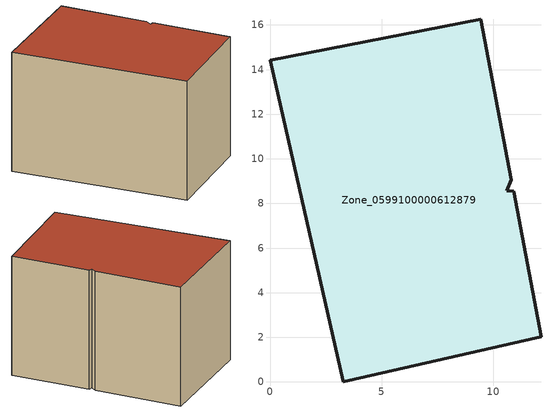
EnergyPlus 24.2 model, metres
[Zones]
Zone_0599100000612879
 floor ground (C_G): 10.81,9.05 10.6,8.57 10.91,8.54 12.14,2.03 3.29,0 0,14.41 9.45,16.26 z0.14
 wall outside (C_F): 3.29,0 12.14,2.03 10.91,8.54 10.6,8.57 10.81,9.05 9.45,16.26 0,14.41 3.29,0 z0.14:10.33
 roof outside (C_R): 10.6,8.57 10.81,9.05 9.45,16.26 0,14.41 3.29,0 12.14,2.03 10.91,8.54 z10.33
[BUILDING]
Pand.0599100000612879: North Axis=0; Terrain=City; Loads Convergence Tolerance Value=0.04; Temperature Convergence Tolerance Value=0.4; Solar Distribution=FullExterior; Maximum Number of Warmup Days=25; Minimum Number of Warmup Days=1
[Site:Location]
Rotterdam.The.Hague.AP_ZH_NLD Design_Conditions: Latitude=51.96; Longitude=4.45; Time Zone=1; Elevation=-4.5
[SITE:GROUNDTEMPERATURE:BUILDINGSURFACE]
18, 18, 18, 18, 18, 18, 18, 18, 18, 18, 18, 18
[MATERIAL] Thermal Absorptance=0.9; Solar Absorptance=0.7; Visible Absorptance=0.7
Name | Roughness | Thickness | Conductivity | Density | Specific Heat
G.TC.1946 | MediumSmooth | 0.15 | 1 | 540 | 1210
F.TC.1946 | Rough | 0.3 | 0.857143 | 1920 | 840
R.TC.1946 | MediumRough | 0.2 | 0.909091 | 1500 | 1000
[CONSTRUCTION]
C_G: G.TC.1946
C_F: F.TC.1946
C_R: R.TC.1946
[ZONE]
Zone_0599100000612879: Type=1; Multiplier=1; Ceiling Height=Autocalculate; Volume=Autocalculate; Floor Area=autocalculate; Part of Total Floor Area=Yes
[ZONEINFILTRATION:DESIGNFLOWRATE]
Infil_Zone_0599100000612879: Zone or ZoneList or Space or SpaceList=Zone_0599100000612879; Schedule=AlwaysOn; Design Flow Rate Calculation Method=Flow/Area; Flow Rate per Floor Area=0.003; Constant Term Coefficient=1; Temperature Term Coefficient=0; Velocity Term Coefficient=0; Velocity Squared Term Coefficient=0
[HVACTEMPLATE:ZONE:IDEALLOADSAIRSYSTEM]
Zone_0599100000612879: Maximum Heating Supply Air Temperature=50; Minimum Cooling Supply Air Temperature=13; Maximum Heating Supply Air Humidity Ratio=0.0156; Minimum Cooling Supply Air Humidity Ratio=0.0077; Heating Limit=NoLimit; Cooling Limit=NoLimit; Dehumidification Control Type=ConstantSensibleHeatRatio; Cooling Sensible Heat Ratio=0.7; Dehumidification Setpoint=60; Humidification Control Type=None; Humidification Setpoint=30; Outdoor Air Method=None; Outdoor Air Flow Rate per Person=0.00944; Outdoor Air Flow Rate per Zone Floor Area=0; Outdoor Air Flow Rate per Zone=0; Demand Controlled Ventilation Type=None; Outdoor Air Economizer Type=NoEconomizer; Heat Recovery Type=None; Sensible Heat Recovery Effectiveness=0.7; Latent Heat Recovery Effectiveness=0.65
[ZONECONTROL:THERMOSTAT]
ThermostatControl_Zone_0599100000612879: Zone or ZoneList=Zone_0599100000612879; Control Type Schedule=DualSetpointControlType; Control 1=Thermostat_Zone_0599100000612879; Temperature Difference Between Cutout And Setpoint=0
[THERMOSTATSETPOINT:DUALSETPOINT]
Thermostat_Zone_0599100000612879: Heating Setpoint Temperature Schedule=HeatingSetpoint_Zone_0599100000612879; Cooling Setpoint Temperature Schedule=CoolingSetpoint_Zone_0599100000612879
[SCHEDULE:COMPACT]
HeatingSetpoint_Zone_0599100000612879: Through: 12/31, For: AllDays, Until: 24:00, 21
CoolingSetpoint_Zone_0599100000612879: Through: 12/31, For: AllDays, Until: 24:00, 24
DualSetpointControlType: Through: 12/31, For: AllDays, Until: 24:00, 4
AlwaysOn: Through: 12/31, For: AllDays, Until: 24:00, 1
